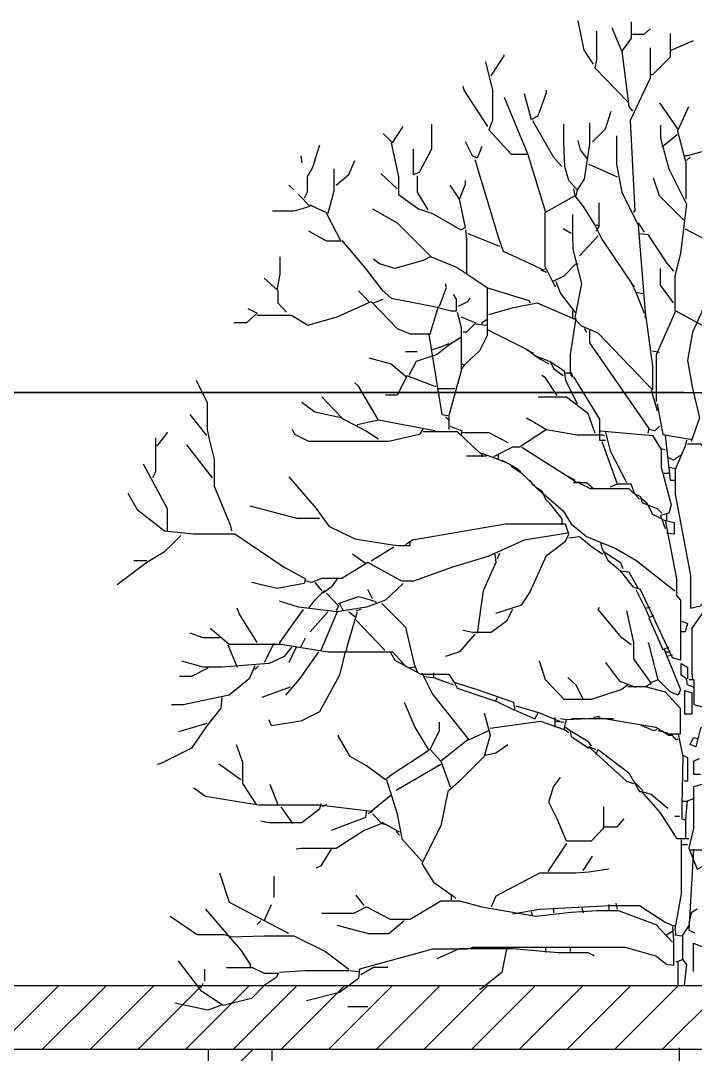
# Model space of a CAD drawing. Header units: centimetres. Extents: x -3096 to 13885, y -3131 to 5891.
# Drawn here: x 2679.5 to 2997.2, y 2327.5 to 2814.4 of the extents above; entities that cross this region are included whole.
import ezdxf

# ---------------------------------------------------------------- set-up
doc = ezdxf.new("R2010")
doc.units = ezdxf.units.CM

msp = doc.modelspace()

# ---------------------------------------------------------------- linework, layer by layer
for p, q in [((2011.1, 2639.23), (4011.1, 2639.23)), ((2991.87, 2639.23), (2011.1, 2639.23)), ((2361.1, 2359.89), (3661.1, 2359.89)), ((2211.1, 2329.89), (3661.1, 2329.89)), ((2767.92, 2079.89), (2767.92, 2329.89)), ((2797.92, 2079.89), (2797.92, 2329.89)), ((2861.1, 2329.89), (3161.1, 2329.89))]:
    msp.add_line(p, q)
at = {"linetype": 'Continuous', "transparency": 33554508}
for p, q in [((2667.43, 2329.89), (2697.43, 2359.89)), ((2689.88, 2329.89), (2719.88, 2359.89)), ((2712.34, 2329.89), (2742.34, 2359.89)), ((2734.79, 2329.89), (2764.79, 2359.89)), ((2757.24, 2329.89), (2787.24, 2359.89)), ((2779.69, 2329.89), (2809.69, 2359.89)), ((2802.14, 2329.89), (2832.14, 2359.89)), ((2824.59, 2329.89), (2854.59, 2359.89)), ((2847.04, 2329.89), (2877.04, 2359.89)), ((2869.49, 2329.89), (2899.49, 2359.89)), ((2891.94, 2329.89), (2921.94, 2359.89)), ((2914.39, 2329.89), (2944.39, 2359.89)), ((2936.84, 2329.89), (2966.84, 2359.89)), ((2959.29, 2329.89), (2989.29, 2359.89)), ((2981.74, 2329.89), (3011.74, 2359.89)), ((2767.92, 2308.84), (2788.96, 2329.89))]:
    msp.add_line(p, q, dxfattribs=at)
at = {"color": 84}
for points in [[(2949.26, 2793.95), (2944.83, 2800.59), (2942.06, 2814.43)], [(2966.98, 2813.88), (2966.98, 2806.13), (2962.55, 2800.04), (2958.12, 2810.56), (2958.12, 2811.11)], [(2967.53, 2808.07), (2973.07, 2808.07), (2975.83, 2810.56)], [(2950.64, 2809.45), (2950.64, 2796.16), (2949.81, 2792.29), (2965.32, 2776.23)], [(2985.25, 2808.34), (2985.25, 2797.27), (2976.94, 2788.96), (2976.39, 2788.96)], [(2985.8, 2800.59), (2996.32, 2805.02)], [(2962.55, 2800.04), (2965.87, 2774.02), (2967.53, 2771.8)], [(2975.83, 2801.7), (2975.83, 2787.3), (2966.42, 2767.37), (2968.64, 2724.74), (2968.08, 2724.19)], [(2901.09, 2788.41), (2907.18, 2797.82), (2907.18, 2798.38)], [(2898.32, 2795.06), (2901.64, 2781.77), (2901.64, 2767.37), (2899.98, 2762.94), (2910.5, 2751.59), (2918.25, 2751.59)], [(2899.43, 2764.6), (2888.36, 2781.77), (2887.8, 2783.43)], [(2916.59, 2780.11), (2919.91, 2767.93), (2923.24, 2769.59), (2927.11, 2780.66), (2927.11, 2781.77)], [(2907.18, 2778.45), (2918.25, 2751.32), (2926.56, 2724.19), (2940.4, 2731.94), (2944.28, 2726.95), (2949.81, 2718.1), (2951.47, 2718.1)], [(2980.26, 2775.68), (2989.12, 2762.94), (2994.11, 2774.02)], [(2948.71, 2757.41), (2954.8, 2763.5), (2957.56, 2771.8)], [(2920.47, 2767.37), (2930.43, 2750.21), (2934.31, 2745.78)], [(2947.32, 2766.26), (2947.32, 2756.3), (2944.83, 2739.69), (2941.51, 2734.71), (2937.63, 2739.13), (2935.69, 2745.78), (2935.28, 2756.85), (2935.28, 2765.71)], [(2850.15, 2761.28), (2854.58, 2756.85), (2859.56, 2764.6)], [(2864.27, 2754.08), (2864.27, 2741.9), (2867.32, 2743.01), (2873.13, 2754.08), (2873.13, 2765.71)], [(2980.82, 2765.16), (2980.82, 2759.07), (2984.69, 2744.67), (2993, 2728.06), (2990.23, 2704.81), (2987.46, 2694.29), (2987.46, 2677.68)], [(2988.57, 2762.94), (2992.72, 2747.44), (2992.72, 2730.28)], [(2854.03, 2756.85), (2857.35, 2740.8), (2857.35, 2732.49), (2866.76, 2725.85), (2873.41, 2723.63), (2886.69, 2715.88), (2888.91, 2716.99), (2886.14, 2730.28), (2888.91, 2737.47), (2888.91, 2739.13)], [(2896.66, 2755.19), (2894.45, 2749.65), (2892.23, 2750.76), (2888.91, 2757.41)], [(2960.06, 2760.17), (2960.06, 2746.89), (2962.55, 2733.6), (2970.3, 2718.1), (2973.62, 2677.12), (2976.94, 2651.66), (2976.94, 2640.58), (2951.47, 2667.16), (2943.72, 2670.48), (2940.4, 2673.8), (2943.72, 2690.41), (2939.57, 2707.02), (2939.43, 2714.22), (2939.43, 2723.08)], [(2946.49, 2749.1), (2943.17, 2753.53), (2942.06, 2757.96)], [(2988.57, 2760.73), (2981.93, 2755.19), (2981.37, 2755.19)], [(2820.25, 2755.75), (2816.93, 2745.23), (2814.44, 2740.8), (2814.44, 2733.6), (2813.06, 2730.83)], [(3001.3, 2752.98), (2993.55, 2750.76), (2992.44, 2750.76)], [(2811.4, 2750.76), (2811.95, 2747.44)], [(2828.01, 2736.92), (2834.1, 2741.9), (2836.86, 2748.55)], [(2893.34, 2749.1), (2904.41, 2712.56), (2906.63, 2705.91), (2921.02, 2699.27), (2925.45, 2697.06), (2926.56, 2697.61)], [(2947.04, 2746.89), (2960.33, 2740.8)], [(2994.66, 2750.21), (2993, 2748.55)], [(2826.9, 2744.67), (2826.9, 2734.15), (2824.13, 2723.63), (2815.83, 2727.51)], [(2856.8, 2735.26), (2849.05, 2742.46)], [(2805.86, 2736.92), (2808.07, 2734.71)], [(2866.21, 2741.35), (2866.21, 2733.6), (2871.19, 2725.29)], [(2886.14, 2730.28), (2881.71, 2736.92)], [(2991.89, 2720.31), (2980.26, 2731.94), (2977.5, 2740.24)], [(2810.29, 2732.49), (2815.83, 2726.95), (2808.07, 2724.74), (2798.11, 2724.74)], [(2939.85, 2735.26), (2940.4, 2731.94)], [(2941.51, 2734.71), (2940.95, 2731.94)], [(2951.75, 2728.62), (2951.75, 2717.54), (2950.37, 2715.33)], [(2823.58, 2723.63), (2830.22, 2710.62), (2823.58, 2710.62), (2815.27, 2715.33)], [(2845.17, 2725.85), (2856.8, 2719.2), (2872.85, 2703.15), (2885.03, 2698.16), (2899.15, 2688.75), (2899.15, 2666.05), (2895.55, 2658.85), (2888.36, 2652.21), (2887.25, 2652.76)], [(2926.28, 2724.19), (2926.28, 2698.72), (2929.88, 2691.52), (2935.42, 2694.29), (2940.95, 2699.82), (2942.06, 2699.82)], [(2949.81, 2718.1), (2953.13, 2711.45), (2968.08, 2689.3), (2968.64, 2689.3)], [(2970.3, 2719.2), (2973.07, 2714.77)], [(2888.91, 2715.88), (2889.46, 2711.45), (2889.46, 2695.4)], [(2890.02, 2714.22), (2904.97, 2708.13)], [(2938.74, 2714.22), (2934.86, 2716.43)], [(2951.47, 2713.11), (2942.61, 2703.7)], [(2970.85, 2714.22), (2974.73, 2713.67), (2983.59, 2700.38), (2986.91, 2696.5)], [(2992.44, 2716.43), (3000.75, 2712.01)], [(2830.77, 2710.9), (2841.85, 2697.61), (2849.6, 2687.64), (2854.03, 2683.77), (2873.41, 2679.89), (2882.27, 2677.68), (2884.76, 2677.68), (2884.76, 2683.21), (2883.37, 2685.43)], [(2794.23, 2693.18), (2800.32, 2687.64), (2801.71, 2694.84), (2801.71, 2703.15)], [(2872.3, 2703.15), (2868.98, 2701.49), (2855.69, 2697.61), (2848.49, 2699.82), (2845.72, 2702.04)], [(2924.34, 2697.06), (2927.11, 2695.95)], [(2986.91, 2681.55), (2980.82, 2689.86), (2980.82, 2697.61)], [(2876.73, 2679.89), (2880.05, 2688.75), (2879.5, 2690.41)], [(2898.88, 2688.75), (2918.81, 2682.66), (2919.36, 2681.55)], [(2929.88, 2691.52), (2930.99, 2689.3), (2931.54, 2689.3)], [(2931.54, 2691.52), (2933.76, 2685.98), (2940.4, 2677.12), (2940.95, 2677.12)], [(2966.98, 2690.97), (2969.19, 2686.54), (2973.07, 2676.57)], [(2800.6, 2687.64), (2800.6, 2681.55), (2804.75, 2677.12)], [(2843.51, 2682.11), (2838.53, 2687.09)], [(2845.72, 2681.55), (2850.15, 2683.21)], [(2885.59, 2679.89), (2890.02, 2682.11), (2891.12, 2683.77)], [(2969.19, 2686.54), (2972.51, 2685.98)], [(3004.07, 2685.98), (2995.77, 2667.71), (2993.55, 2654.42), (2995.77, 2641.14), (2999.09, 2627.29), (2995.21, 2616.22)], [(2786.48, 2678.79), (2790.91, 2676.57), (2785.93, 2672.14), (2779.84, 2672.14)], [(2790.91, 2675.74), (2806.97, 2675.74), (2814.72, 2671.03), (2828.56, 2674.91), (2844.62, 2682.11), (2856.8, 2669.37), (2862.89, 2666.88), (2872.3, 2666.88), (2876.17, 2679.89)], [(2899.98, 2676.02), (2911.61, 2679.34), (2922.68, 2681.55), (2940.4, 2673.8)], [(2885.03, 2677.12), (2886.97, 2669.93), (2886.97, 2649.44), (2881.16, 2628.4), (2881.16, 2621.76)], [(2886.69, 2674.91), (2893.89, 2672.14), (2889.46, 2667.71), (2887.8, 2667.71)], [(2899.43, 2673.8), (2896.66, 2672.14), (2896.66, 2671.59)], [(2940.95, 2674.36), (2938.19, 2657.19), (2938.19, 2648.33), (2935.42, 2648.33)], [(2939.29, 2677.68), (2939.29, 2674.36)], [(2973.62, 2677.12), (2973.62, 2674.36)], [(2978.88, 2635.05), (2978.88, 2657.19), (2988.02, 2677.68), (3019.57, 2660.51), (3020.68, 2657.75)], [(2893.89, 2671.59), (2898.88, 2671.03)], [(2899.43, 2668.82), (2918.25, 2659.41), (2921.58, 2656.64), (2928.77, 2653.87), (2930.43, 2650.55), (2934.86, 2647.23)], [(2944.83, 2669.37), (2945.94, 2667.71)], [(2947.32, 2668.82), (2947.32, 2662.73), (2975.28, 2622.31), (2974.73, 2620.1)], [(2887.25, 2665.5), (2881.16, 2661.62), (2875.62, 2657.19), (2865.66, 2653.87), (2862.33, 2647.23)], [(2871.75, 2666.6), (2877.84, 2628.96), (2880.6, 2628.4)], [(2881.16, 2662.18), (2876.73, 2660.51), (2873.41, 2659.41)], [(2917.7, 2659.41), (2921.02, 2657.75)], [(2976.94, 2658.85), (2980.26, 2658.3)], [(2843.51, 2655.53), (2854.03, 2652.76), (2861.23, 2646.67), (2856.8, 2638.09), (2851.26, 2638.09)], [(2860.67, 2658.58), (2866.21, 2658.58)], [(2921.58, 2656.64), (2924.34, 2654.98), (2928.22, 2652.76)], [(2928.77, 2653.87), (2935.42, 2649.44), (2935.97, 2645.01), (2941.51, 2633.94)], [(2888.36, 2652.21), (2886.69, 2649.99)], [(2762.12, 2645.01), (2767.38, 2634.49), (2767.38, 2621.76), (2768.21, 2617.33), (2770.7, 2607.92), (2770.7, 2595.18), (2778.18, 2576.91), (2778.73, 2574.14)], [(2861.23, 2647.23), (2874.51, 2642.24), (2875.07, 2642.24)], [(2932.1, 2637.81), (2926.56, 2646.12), (2924.9, 2647.23)], [(2938.74, 2648.89), (2939.29, 2646.67), (2938.19, 2648.33)], [(2939.85, 2646.67), (2952.03, 2626.74), (2952.03, 2616.77), (2954.8, 2616.77)], [(2847.94, 2626.19), (2838.53, 2642.24), (2836.86, 2643.9)], [(2875.62, 2641.14), (2883.93, 2641.14)], [(2976.39, 2640.58), (2978.6, 2632.83), (2979.16, 2630.62)], [(2847.94, 2617.33), (2841.85, 2621.2), (2830.22, 2627.29), (2818.04, 2630.06), (2811.95, 2634.49)], [(2830.77, 2627.29), (2821.36, 2637.26)], [(2923.24, 2637.26), (2936.52, 2637.26), (2946.49, 2629.51), (2949.81, 2620.1)], [(2979.16, 2633.94), (2981.93, 2619.54), (2994.66, 2617.33), (2995.21, 2617.33)], [(2767.1, 2618.99), (2759.35, 2628.96)], [(2874.51, 2621.2), (2847.94, 2626.19), (2837.97, 2623.97), (2837.97, 2623.42)], [(2879.5, 2627.85), (2881.16, 2626.19)], [(2917.7, 2627.29), (2927.11, 2621.76), (2914.38, 2613.45), (2911.06, 2613.45), (2902.2, 2609.02)], [(2743.85, 2614.01), (2748.83, 2620.65)], [(2868.98, 2622.31), (2867.32, 2619.54), (2852.92, 2616.22), (2815.27, 2616.22), (2808.63, 2619.54), (2807.52, 2621.76)], [(2868.98, 2620.93), (2885.03, 2620.93), (2892.23, 2614.01), (2896.66, 2610.13), (2896.66, 2609.02)], [(2881.71, 2623.42), (2887.25, 2621.2), (2886.69, 2618.99)], [(2887.25, 2620.37), (2899.98, 2620.37), (2908.84, 2615.67)], [(2927.11, 2621.76), (2941.51, 2619.27), (2953.69, 2619.27), (2954.24, 2618.99)], [(2952.58, 2621.2), (2976.94, 2618.99), (2981.09, 2612.35), (2981.09, 2604.04), (2985.8, 2586.32), (2984.69, 2582.45), (2980.82, 2581.34), (2983.03, 2575.25)], [(2954.8, 2620.65), (2957.01, 2611.79), (2964.76, 2596.84)], [(2980.26, 2623.42), (2978.05, 2621.2), (2975.28, 2621.76)], [(2743.02, 2617.88), (2743.02, 2601.83), (2741.63, 2599.06)], [(2953.13, 2616.22), (2960.33, 2596.29)], [(2983.03, 2618.99), (2985.25, 2597.95), (2987.46, 2597.95)], [(2993, 2616.77), (2992.44, 2614.01), (2987.74, 2602.93), (2987.74, 2591.31), (2994.94, 2553.1), (2994.94, 2537.6), (2999.64, 2538.71), (3010.72, 2550.06), (3016.81, 2550.06), (3014.59, 2532.06), (3005.73, 2510.47), (3001.86, 2514.9), (3001.3, 2518.22)], [(2993.55, 2615.11), (2999.64, 2615.11), (3012.38, 2605.15), (3016.81, 2604.04)], [(2769.87, 2599.06), (2757.69, 2614.56)], [(2896.66, 2610.68), (2908.29, 2606.25), (2913.27, 2603.49), (2914.93, 2601.83)], [(2904.41, 2610.13), (2904.41, 2607.92)], [(2915.49, 2613.45), (2936.52, 2600.16), (2939.85, 2598.5), (2940.4, 2597.95)], [(2980.82, 2612.9), (2983.03, 2612.35)], [(2983.59, 2612.9), (2984.14, 2607.92)], [(2737.2, 2605.7), (2748.55, 2584.66), (2748.55, 2574.14)], [(2898.88, 2609.3), (2889.46, 2609.3)], [(2906.07, 2607.36), (2908.29, 2606.25)], [(2990.23, 2609.58), (2986.91, 2607.36), (2984.69, 2608.47)], [(2910.5, 2604.59), (2915.49, 2601.27), (2922.13, 2594.63), (2934.86, 2583.55), (2938.74, 2577.46), (2945.94, 2571.37), (2959.78, 2565.84), (2969.19, 2560.3), (2987.46, 2545.91)], [(2982.48, 2601.27), (2984.69, 2601.27)], [(2984.69, 2604.04), (2988.02, 2603.49)], [(2805.86, 2599.61), (2818.59, 2584.66), (2824.68, 2576.36), (2836.86, 2570.27), (2854.58, 2567.5), (2857.35, 2567.22), (2862.89, 2567.22), (2862.89, 2569.16)], [(2919.36, 2597.95), (2920.47, 2595.74), (2921.58, 2595.74)], [(2936.52, 2600.16), (2941.51, 2596.84), (2942.61, 2597.4)], [(2939.85, 2596.84), (2945.94, 2596.84), (2949.26, 2594.07)], [(2942.06, 2596.84), (2947.6, 2594.07), (2965.87, 2594.07), (2968.08, 2591.86), (2971.41, 2590.2), (2971.96, 2587.43), (2979.16, 2584.66), (2981.37, 2582.45)], [(2970.85, 2589.09), (2968.64, 2591.31), (2966.98, 2596.01), (2960.33, 2596.01), (2957.01, 2594.63)], [(2730.01, 2591.86), (2734.44, 2584.11), (2747.17, 2574.14), (2761.01, 2572.76), (2780.39, 2572.76), (2803.64, 2556.98), (2813.61, 2551.44), (2813.06, 2549.23), (2800.32, 2547.01), (2788.14, 2549.78)], [(2922.13, 2594.63), (2924.9, 2592.97), (2926.56, 2589.09), (2928.22, 2587.43), (2934.31, 2579.68), (2934.31, 2576.91)], [(2820.25, 2579.96), (2809.73, 2579.96), (2787.59, 2585.77)], [(2971.41, 2589.65), (2974.17, 2587.43), (2976.94, 2581.89), (2982.48, 2579.13), (2987.19, 2578.02), (2987.19, 2572.48), (2983.59, 2573.03)], [(2983.59, 2581.89), (2983.59, 2579.13)], [(2903.3, 2535.39), (2915.49, 2539.26), (2919.36, 2545.35), (2927.11, 2562.52), (2935.97, 2569.16), (2937.63, 2572.48), (2935.97, 2577.19), (2907.73, 2577.19), (2863.99, 2569.71), (2860.67, 2567.5)], [(2983.03, 2579.13), (2988.29, 2551.44), (2988.29, 2543.69), (2990.23, 2541.48), (2990.23, 2513.24), (2986.35, 2514.35), (2971.41, 2546.46), (2968.08, 2547.57), (2961.99, 2555.32)], [(2754.92, 2571.93), (2747.17, 2564.18), (2738.87, 2559.19), (2725.02, 2548.67)], [(2937.08, 2573.03), (2916.59, 2569.71), (2899.43, 2561.96), (2882.82, 2556.98), (2864.55, 2550.33), (2859.01, 2550.33), (2842.95, 2559.19), (2830.77, 2551.72), (2821.36, 2551.72), (2816.38, 2549.78), (2814.16, 2550.33)], [(2937.63, 2570.82), (2942.61, 2571.37), (2948.15, 2566.94), (2953.69, 2563.07)], [(2855.14, 2566.39), (2844.62, 2559.75)], [(2952.58, 2568.61), (2953.13, 2565.84), (2955.9, 2560.3), (2961.99, 2555.32), (2965.87, 2554.76), (2970.3, 2547.01)], [(2841.85, 2558.64), (2835.76, 2563.07)], [(2902.75, 2563.07), (2903.3, 2559.19), (2897.21, 2545.91), (2894.45, 2525.97)], [(2904.97, 2563.62), (2903.86, 2560.85)], [(2954.24, 2564.18), (2961.99, 2559.19), (2963.1, 2556.42)], [(2738.87, 2560.02), (2732.78, 2560.02)], [(2859.56, 2549.23), (2851.26, 2541.48), (2842.4, 2538.15), (2828.56, 2535.94), (2810.29, 2538.15), (2801.43, 2540.92)], [(2818.04, 2549.78), (2821.36, 2545.91)], [(2828.56, 2551.44), (2825.79, 2547.57), (2821.92, 2544.8), (2821.36, 2545.35)], [(3010.72, 2549.78), (3007.95, 2545.91), (2995.49, 2528.19), (2995.49, 2507.15), (2995.77, 2503.83)], [(2815.27, 2537.6), (2818.04, 2541.48), (2822.47, 2545.91), (2823.58, 2545.91)], [(2823.58, 2544.8), (2829.11, 2538.71), (2828.01, 2536.49)], [(2829.11, 2539.81), (2838.53, 2543.14), (2846.28, 2540.92), (2847.38, 2539.81)], [(2845.17, 2542.03), (2842.95, 2546.46)], [(2969.19, 2546.46), (2973.62, 2537.6), (2975.83, 2538.15)], [(2790.91, 2521.54), (2782.61, 2534.83), (2781.5, 2537.6)], [(2812.5, 2537.05), (2801.43, 2521.54), (2801.43, 2520.99)], [(2829.67, 2539.81), (2831.33, 2536.49)], [(2839.63, 2537.05), (2837.42, 2536.49)], [(2849.6, 2539.81), (2860.67, 2528.74), (2865.1, 2509.92), (2861.78, 2509.36)], [(2911.06, 2537.05), (2908.29, 2531.51), (2901.09, 2526.25), (2892.23, 2526.25), (2887.8, 2527.08)], [(2966.98, 2520.44), (2962.55, 2523.76), (2951.47, 2537.05), (2952.03, 2538.15)], [(2973.62, 2537.6), (2975.28, 2533.72)], [(2824.13, 2535.94), (2815.83, 2526.53)], [(2828.56, 2535.94), (2820.81, 2517.67)], [(2837.97, 2535.94), (2832.99, 2518.78), (2832.99, 2517.67)], [(2834.1, 2535.94), (2836.86, 2533.72)], [(2964.76, 2536.49), (2968.08, 2521.54), (2968.08, 2513.79), (2976.39, 2502.17), (2973.62, 2500.5)], [(2977.5, 2534.28), (2975.28, 2533.17), (2981.93, 2518.22), (2984.69, 2519.33)], [(2768.76, 2528.19), (2777.62, 2520.71), (2801.98, 2520.71), (2824.13, 2517.11), (2854.58, 2517.11), (2861.23, 2509.92)], [(2837.42, 2532.06), (2850.71, 2518.22), (2850.71, 2517.67)], [(2990.78, 2531.51), (2993.55, 2530.4), (2992.44, 2526.53), (2990.23, 2526.53)], [(2773.19, 2523.76), (2765.44, 2523.76), (2759.35, 2525.97)], [(2811.4, 2519.33), (2813.61, 2523.76)], [(2893.34, 2525.42), (2886.14, 2517.11), (2879.5, 2514.9)], [(2806.97, 2519.33), (2803.64, 2514.9), (2796.45, 2511.58), (2774.3, 2509.92), (2765.44, 2509.92), (2755.48, 2512.69)], [(2777.07, 2520.44), (2781.5, 2509.92)], [(2798.66, 2520.99), (2794.23, 2512.13)], [(2832.44, 2517.67), (2829.67, 2506.04), (2820.25, 2488.88), (2811.4, 2484.45), (2797.55, 2482.23), (2796.45, 2485)], [(2809.18, 2519.33), (2805.86, 2512.13)], [(2982.48, 2518.22), (2990.23, 2499.4), (2989.12, 2496.63), (2985.25, 2498.29), (2979.71, 2503.83), (2975.28, 2520.99), (2974.73, 2521.54)], [(2819.7, 2517.11), (2810.84, 2504.38), (2804.2, 2496.63)], [(2853.47, 2517.11), (2855.69, 2513.24), (2867.87, 2506.6), (2881.16, 2506.6), (2883.93, 2502.17), (2885.03, 2499.95), (2903.3, 2493.86), (2903.86, 2495.52)], [(2965.32, 2501.61), (2962.55, 2499.4), (2948.15, 2494.69), (2935.42, 2494.69), (2926.56, 2503.83), (2923.79, 2512.69)], [(2983.03, 2517.11), (2985.25, 2517.11)], [(2986.35, 2515.45), (2983.59, 2514.9)], [(2789.8, 2510.47), (2787.03, 2504.38), (2777.62, 2496.63), (2756.03, 2492.2), (2750.49, 2492.2)], [(2767.66, 2509.36), (2759.9, 2505.49), (2754.37, 2505.49)], [(2791.46, 2510.47), (2789.8, 2508.81)], [(2865.1, 2510.47), (2866.21, 2507.7)], [(2954.8, 2512.13), (2961.44, 2503.27), (2969.19, 2500.5)], [(2996.32, 2500.5), (2993.55, 2501.61), (2993, 2504.38), (2990.51, 2506.04), (2990.51, 2511.58), (2993.55, 2509.92), (2993.55, 2504.38)], [(3005.18, 2510.47), (3000.75, 2491.09), (2996.6, 2492.2), (2996.6, 2503.83), (2994.11, 2503.83)], [(2868.42, 2507.15), (2873.41, 2497.18), (2890.57, 2475.59), (2899.98, 2480.02)], [(2868.98, 2505.49), (2873.96, 2504.93), (2883.37, 2501.61)], [(2873.96, 2507.15), (2873.96, 2504.93)], [(2944.28, 2494.97), (2940.95, 2501.61), (2937.08, 2504.93)], [(2979.71, 2503.83), (2976.39, 2502.72)], [(2806.41, 2500.5), (2793.12, 2495.52)], [(2883.93, 2502.72), (2894.45, 2499.4), (2911.61, 2493.31), (2912.16, 2489.43), (2903.3, 2493.86)], [(2965.32, 2500.78), (2973.62, 2500.78), (2983.03, 2498.29), (2989.95, 2490.54), (2989.95, 2478.36), (2983.59, 2478.36)], [(2992.17, 2498.84), (2995.49, 2497.74), (2995.49, 2487.77), (2992.17, 2487.77), (2992.17, 2498.84)], [(2774.3, 2495.52), (2773.75, 2490.54), (2767.1, 2482.23), (2759.9, 2471.71), (2745.51, 2464.52), (2743.85, 2463.96)], [(2860.12, 2493.31), (2865.1, 2481.68), (2871.75, 2470.61), (2854.03, 2458.98), (2851.26, 2456.76), (2842.4, 2463.41), (2834.65, 2467.84), (2829.11, 2477.25), (2829.11, 2477.8)], [(2897.77, 2488.32), (2900.54, 2477.8), (2897.77, 2467.84), (2885.59, 2455.66), (2880.6, 2451.23), (2877.28, 2435.17), (2868.42, 2417.45), (2873.96, 2408.6), (2883.37, 2401.95), (2884.48, 2400.84)], [(2912.72, 2491.65), (2923.79, 2488.32), (2933.2, 2484.45)], [(2912.72, 2489.43), (2921.58, 2485.56), (2923.24, 2488.32)], [(2890.02, 2475.59), (2877.28, 2465.62), (2872.3, 2471.16), (2876.73, 2480.02), (2876.73, 2483.89)], [(2900.54, 2481.13), (2924.34, 2484.45), (2935.42, 2480.57)], [(2930.99, 2486.11), (2930.99, 2481.68)], [(2930.99, 2484.45), (2935.42, 2483.89)], [(2936.52, 2485), (2933.76, 2485.56)], [(2937.63, 2478.91), (2935.42, 2480.57), (2936.52, 2485.28), (2946.49, 2485.69), (2958.12, 2485.69), (2958.67, 2485.56)], [(2945.38, 2485.56), (2939.29, 2485.56), (2938.74, 2485)], [(2952.03, 2486.66), (2949.26, 2486.11)], [(2951.47, 2486.11), (2978.6, 2481.68), (2984.69, 2477.8), (2985.8, 2477.8)], [(2767.1, 2483.34), (2753.81, 2479.47)], [(2935.97, 2481.68), (2938.19, 2480.02), (2938.74, 2477.25), (2947.04, 2471.71)], [(2938.19, 2480.02), (2946.49, 2475.04), (2948.15, 2472.82)], [(2970.85, 2482.79), (2977.5, 2480.02), (2979.16, 2480.57)], [(2979.71, 2480.02), (2984.14, 2478.91)], [(3002.41, 2482.23), (2999.64, 2481.13), (2997.43, 2472.27), (2994.66, 2473.37), (2996.32, 2476.7), (2998.54, 2476.14)], [(2985.8, 2478.36), (2988.02, 2475.59), (2989.12, 2476.14)], [(2989.12, 2478.36), (2991.34, 2467.84), (2990.78, 2444.58), (2990.78, 2438.49), (2992.44, 2437.94)], [(2780.94, 2473.37), (2783.99, 2465.07), (2783.99, 2455.1), (2790.36, 2445.14)], [(2898.32, 2468.39), (2903.3, 2469.5), (2908.84, 2473.37)], [(2950.37, 2471.16), (2947.04, 2472.27), (2964.76, 2456.21), (2968.08, 2455.1)], [(2950.37, 2468.95), (2951.47, 2471.16), (2965.87, 2460.09), (2970.85, 2451.23), (2971.96, 2451.23)], [(2783.16, 2456.76), (2773.19, 2463.96), (2772.64, 2463.96)], [(2877.28, 2463.96), (2856.24, 2451.78)], [(2877.28, 2465.62), (2881.71, 2453.44)], [(2991.34, 2468.39), (2993.55, 2467.28), (2993.55, 2456.21), (2991.89, 2456.21)], [(2999.09, 2466.73), (2996.32, 2465.62), (2996.32, 2459.53), (2999.64, 2459.53)], [(2800.88, 2444.58), (2797, 2454.55)], [(2851.81, 2456.76), (2856.8, 2440.71), (2859.01, 2429.08), (2868.42, 2418.56)], [(2953.97, 2444.03), (2953.97, 2434.06), (2948.15, 2427.97), (2936.52, 2427.97), (2932.1, 2438.49), (2928.22, 2446.25), (2930.43, 2453.44), (2933.76, 2457.87)], [(2968.08, 2456.21), (2972.51, 2451.78)], [(3000.2, 2454.55), (2996.32, 2453.44), (2996.32, 2434.06), (2994.11, 2424.65), (2997.98, 2414.69), (3001.03, 2416.35), (3001.03, 2424.65), (3004.07, 2426.87)], [(2854.03, 2449.57), (2844.62, 2441.82), (2820.25, 2444.86), (2791.46, 2444.86), (2766.55, 2449.01), (2761.01, 2452.89)], [(2994.11, 2429.08), (2988.57, 2429.08), (2980.82, 2441.26), (2971.96, 2451.23), (2976.39, 2450.12), (2984.14, 2443.48)], [(2820.81, 2445.69), (2820.25, 2442.92), (2811.95, 2436.56), (2796.45, 2436.56), (2792.57, 2437.39)], [(2823.58, 2445.14), (2821.36, 2444.03)], [(2991.34, 2446.8), (2993.55, 2446.8)], [(2996.32, 2447.91), (2993.28, 2446.8), (2992.58, 2438.49), (2992.58, 2429.08)], [(2801.98, 2444.03), (2807.52, 2436.28)], [(2845.17, 2440.71), (2849.6, 2436.28), (2841.29, 2432.96), (2828.01, 2424.38), (2811.4, 2424.38), (2809.18, 2424.1)], [(2842.4, 2442.37), (2841.85, 2439.05), (2825.79, 2432.96)], [(2845.17, 2441.82), (2842.95, 2440.71)], [(2849.6, 2436.83), (2857.35, 2432.4), (2857.9, 2432.4)], [(2849.6, 2436.28), (2851.81, 2435.73)], [(2953.69, 2434.62), (2960.33, 2434.62), (2963.65, 2438.49)], [(2989.68, 2439.6), (2987.46, 2439.6)], [(2856.24, 2432.4), (2857.9, 2430.74)], [(2936.52, 2426.87), (2927.67, 2413.58)], [(2990.51, 2428.53), (2990.51, 2403.06), (2987.46, 2386.45), (2988.02, 2383.68)], [(2990.78, 2426.31), (2993.55, 2426.31)], [(2825.79, 2424.1), (2820.81, 2416.35), (2818.59, 2415.24)], [(2944.28, 2414.13), (2948.71, 2420.78)], [(2996.32, 2424.1), (2994.11, 2385.9), (2996.87, 2384.79)], [(2994.66, 2423.82), (3000.2, 2423.82), (3000.75, 2422.44)], [(2773.19, 2413.03), (2777.62, 2399.18), (2796.45, 2389.22), (2805.31, 2384.79), (2805.31, 2384.23)], [(2798.66, 2411.36), (2798.66, 2401.4)], [(2956.46, 2414.69), (2947.04, 2413.3), (2940.95, 2412.89), (2923.79, 2412.89), (2903.3, 2401.95), (2901.09, 2396.97)], [(2841.29, 2397.52), (2837.42, 2402.51)], [(2882.27, 2402.51), (2882.27, 2400.29)], [(2766.55, 2395.86), (2783.16, 2376.48), (2787.59, 2369.84), (2787.59, 2368.73)], [(2794.23, 2390.32), (2797.55, 2398.08)], [(2821.36, 2393.92), (2836.31, 2393.92), (2842.4, 2396.97), (2853.47, 2391.16), (2862.89, 2391.16), (2877.28, 2399.74), (2886.14, 2399.74), (2896.66, 2396.97), (2922.13, 2392.54), (2938.74, 2394.48), (2950.92, 2395.17), (2960.89, 2395.17), (2978.6, 2388.66), (2986.35, 2380.36)], [(2911.06, 2393.65), (2923.79, 2395.86), (2957.01, 2397.52), (2970.85, 2397.52), (2983.03, 2389.77), (2986.35, 2388.11), (2987.46, 2388.11)], [(2930.43, 2396.42), (2930.43, 2394.2)], [(2943.72, 2396.42), (2944.28, 2394.2)], [(2956.46, 2398.08), (2956.46, 2395.31)], [(2959.78, 2398.63), (2960.33, 2395.86)], [(2997.98, 2395.86), (2995.21, 2394.2), (2994.11, 2389.22)], [(2749.94, 2392.54), (2762.67, 2383.96), (2775.41, 2383.96), (2778.18, 2383.13), (2777.62, 2382.02)], [(2919.91, 2394.75), (2920.47, 2392.54)], [(2792.57, 2390.32), (2790.91, 2388.66)], [(2860.12, 2390.32), (2852.92, 2384.23), (2843.51, 2384.23), (2828.56, 2388.11)], [(2986.35, 2387.56), (2986.91, 2381.47), (2986.91, 2369.29), (2983.59, 2369.84), (2978.6, 2373.71), (2964.21, 2377.87), (2892.23, 2377.87), (2891.68, 2377.59)], [(2994.11, 2388.11), (2990.78, 2383.13), (2987.46, 2383.68)], [(2778.18, 2382.85), (2794.23, 2383.27), (2808.07, 2383.27), (2823.02, 2375.93), (2834.1, 2367.62)], [(2986.35, 2385.34), (2983.59, 2383.68)], [(2991.06, 2383.13), (2991.06, 2372.05), (2988.02, 2370.95)], [(2890.02, 2377.04), (2873.41, 2377.04), (2839.08, 2367.62), (2838.53, 2363.2), (2829.67, 2356.55), (2814.16, 2352.68)], [(2875.62, 2372.61), (2886.14, 2377.31), (2911.06, 2377.31), (2932.65, 2375.38), (2946.49, 2375.38), (2949.26, 2374.27), (2949.26, 2373.71)], [(2908.29, 2377.04), (2906.07, 2365.96), (2896.11, 2358.21), (2895.55, 2358.21)], [(2926.56, 2377.59), (2926.56, 2375.38)], [(2938.19, 2378.14), (2938.19, 2375.93)], [(2996.32, 2366.52), (2996.32, 2379.81), (3000.47, 2378.14), (3000.47, 2359.89)], [(2776.51, 2368.46), (2788.7, 2368.46), (2794.23, 2365.69), (2800.88, 2365.69), (2799.77, 2363.75), (2794.23, 2359.87), (2788.14, 2353.78), (2774.85, 2350.46), (2764.89, 2357.1), (2753.81, 2371.5)], [(2990.78, 2372.61), (2993, 2369.84), (2991.89, 2359.89)], [(2766, 2367.62), (2766, 2362.09)], [(2801.43, 2366.24), (2813.61, 2366.93), (2834.1, 2366.93), (2838.53, 2366.52)], [(2852.37, 2368.46), (2845.72, 2368.46), (2839.63, 2364.86)], [(2988.85, 2370.95), (2988.85, 2359.44)], [(2764.33, 2358.77), (2765.44, 2360.98)], [(2773.75, 2350.46), (2767.66, 2348.25), (2752.15, 2351.57)], [(2842.95, 2349.91), (2833.54, 2349.91)], [(2989.54, 2330.62), (2989.54, 2313.16), (2993, 2308.18), (2993.83, 2311.5), (2993.83, 2319.25), (2991.06, 2316.48), (2991.06, 2293.23), (2994.11, 2275.51), (2994.11, 2238.97), (2995.21, 2238.41)]]:
    msp.add_lwpolyline(points, dxfattribs=at)

doc.saveas('drawing.dxf')
